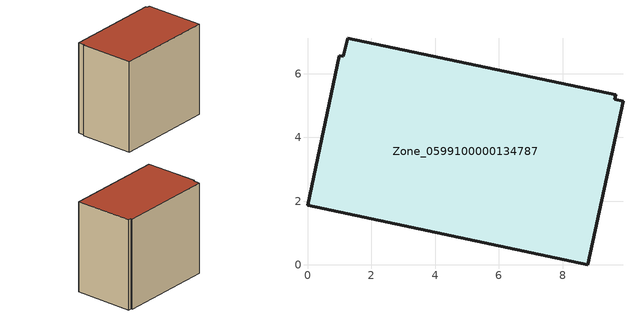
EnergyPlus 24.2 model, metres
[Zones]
Zone_0599100000134787
 floor ground (C_G): 9.9,5.13 8.79,0 0,1.88 1,6.56 1.12,6.54 1.27,7.12 9.67,5.33 9.64,5.2 z0
 wall outside (C_F): 8.79,0 9.9,5.13 9.64,5.2 9.67,5.33 1.27,7.12 1.12,6.54 1,6.56 0,1.88 8.79,0 z0:8.19
 roof outside (C_R): 1.27,7.12 1.12,6.54 1,6.56 0,1.88 8.79,0 9.9,5.13 9.64,5.2 9.67,5.33 z8.19
[BUILDING]
Pand.0599100000134787: North Axis=0; Terrain=City; Loads Convergence Tolerance Value=0.04; Temperature Convergence Tolerance Value=0.4; Solar Distribution=FullExterior; Maximum Number of Warmup Days=25; Minimum Number of Warmup Days=1
[Site:Location]
Rotterdam.The.Hague.AP_ZH_NLD Design_Conditions: Latitude=51.96; Longitude=4.45; Time Zone=1; Elevation=-4.5
[SITE:GROUNDTEMPERATURE:BUILDINGSURFACE]
18, 18, 18, 18, 18, 18, 18, 18, 18, 18, 18, 18
[MATERIAL] Thermal Absorptance=0.9; Solar Absorptance=0.7; Visible Absorptance=0.7
Name | Roughness | Thickness | Conductivity | Density | Specific Heat
G.TI.1975-1991 | MediumSmooth | 0.15 | 0.288461 | 540 | 1210
F.TI.1975-1991 | Rough | 0.3 | 0.230769 | 1920 | 840
R.TI.1975-1991 | MediumRough | 0.2 | 0.153846 | 1500 | 1000
[CONSTRUCTION]
C_G: G.TI.1975-1991
C_F: F.TI.1975-1991
C_R: R.TI.1975-1991
[ZONE]
Zone_0599100000134787: Type=1; Multiplier=1; Ceiling Height=Autocalculate; Volume=Autocalculate; Floor Area=autocalculate; Part of Total Floor Area=Yes
[ZONEINFILTRATION:DESIGNFLOWRATE]
Infil_Zone_0599100000134787: Zone or ZoneList or Space or SpaceList=Zone_0599100000134787; Schedule=AlwaysOn; Design Flow Rate Calculation Method=Flow/Area; Flow Rate per Floor Area=0.003; Constant Term Coefficient=1; Temperature Term Coefficient=0; Velocity Term Coefficient=0; Velocity Squared Term Coefficient=0
[HVACTEMPLATE:ZONE:IDEALLOADSAIRSYSTEM]
Zone_0599100000134787: Maximum Heating Supply Air Temperature=50; Minimum Cooling Supply Air Temperature=13; Maximum Heating Supply Air Humidity Ratio=0.0156; Minimum Cooling Supply Air Humidity Ratio=0.0077; Heating Limit=NoLimit; Cooling Limit=NoLimit; Dehumidification Control Type=ConstantSensibleHeatRatio; Cooling Sensible Heat Ratio=0.7; Dehumidification Setpoint=60; Humidification Control Type=None; Humidification Setpoint=30; Outdoor Air Method=None; Outdoor Air Flow Rate per Person=0.00944; Outdoor Air Flow Rate per Zone Floor Area=0; Outdoor Air Flow Rate per Zone=0; Demand Controlled Ventilation Type=None; Outdoor Air Economizer Type=NoEconomizer; Heat Recovery Type=None; Sensible Heat Recovery Effectiveness=0.7; Latent Heat Recovery Effectiveness=0.65
[ZONECONTROL:THERMOSTAT]
ThermostatControl_Zone_0599100000134787: Zone or ZoneList=Zone_0599100000134787; Control Type Schedule=DualSetpointControlType; Control 1=Thermostat_Zone_0599100000134787; Temperature Difference Between Cutout And Setpoint=0
[THERMOSTATSETPOINT:DUALSETPOINT]
Thermostat_Zone_0599100000134787: Heating Setpoint Temperature Schedule=HeatingSetpoint_Zone_0599100000134787; Cooling Setpoint Temperature Schedule=CoolingSetpoint_Zone_0599100000134787
[SCHEDULE:COMPACT]
HeatingSetpoint_Zone_0599100000134787: Through: 12/31, For: AllDays, Until: 24:00, 21
CoolingSetpoint_Zone_0599100000134787: Through: 12/31, For: AllDays, Until: 24:00, 24
DualSetpointControlType: Through: 12/31, For: AllDays, Until: 24:00, 4
AlwaysOn: Through: 12/31, For: AllDays, Until: 24:00, 1
